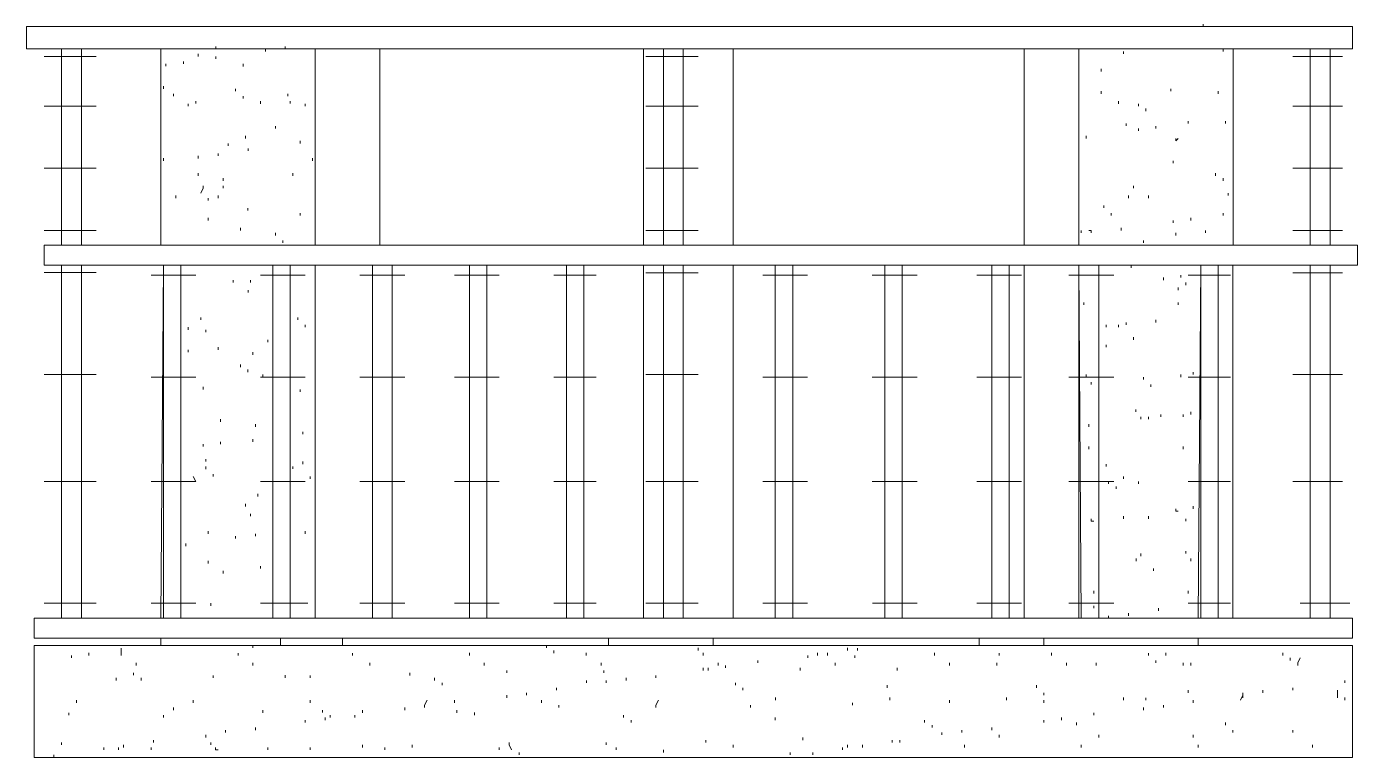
# Model space of a CAD drawing. Header units: millimetres. Extents: x -84511 to -57795, y -17083 to -534.
# Drawn here: x -67918 to -65883, y -8865 to -7746 of the extents above; entities that cross this region are included whole.
import ezdxf

# ---------------------------------------------------------------- set-up
doc = ezdxf.new("R2010")
doc.units = ezdxf.units.MM
doc.layers.add('A-POR-___-___-EXI', color=250, linetype='Continuous', lineweight=25)

msp = doc.modelspace()

# ---------------------------------------------------------------- linework, layer by layer
at = {"layer": 'A-POR-___-___-EXI', "color": 18, "lineweight": 9}
for p, q in [((-66119.2, -7746.3), (-66119.2, -7742.4)), ((-67656, -7791.8), (-67656, -7788)), ((-67629.3, -7780.4), (-67629.3, -7776.6)), ((-67629.3, -7795.7), (-67629.3, -7791.9)), ((-67553.2, -7784.2), (-67553.2, -7780.4)), ((-67522.9, -7780.4), (-67522.9, -7776.6)), ((-66241, -7788.1), (-66241, -7784.2)), ((-66088.8, -7784.2), (-66088.8, -7780.4)), ((-67705.4, -7807), (-67705.4, -7803.2)), ((-67678.7, -7803.2), (-67678.7, -7799.4)), ((-67587.5, -7807.1), (-67587.5, -7803.3)), ((-66275.2, -7814.7), (-66275.2, -7810.9)), ((-67694, -7852.7), (-67694, -7848.9)), ((-67598.9, -7845.1), (-67598.9, -7841.3)), ((-67587.4, -7856.5), (-67587.4, -7852.8)), ((-67519, -7852.7), (-67519, -7848.9)), ((-66275.2, -7848.9), (-66275.2, -7845)), ((-66168.7, -7845), (-66168.7, -7841.3)), ((-66096.4, -7848.9), (-66096.4, -7845)), ((-67671.2, -7867.9), (-67671.2, -7864.2)), ((-67659.8, -7864.1), (-67659.8, -7860.3)), ((-67560.9, -7864.2), (-67560.9, -7860.3)), ((-67515.2, -7864.1), (-67515.2, -7860.3)), ((-67492.4, -7867.9), (-67492.4, -7864.2)), ((-66248.5, -7864.2), (-66248.5, -7860.3)), ((-66218.1, -7867.9), (-66218.1, -7864.2)), ((-66206.8, -7875.5), (-66206.8, -7871.7)), ((-66237.2, -7898.3), (-66237.2, -7894.5)), ((-66142, -7894.6), (-66142, -7890.8)), ((-66085, -7894.5), (-66085, -7890.8)), ((-67538, -7902.2), (-67538, -7898.4)), ((-66298, -7917.4), (-66298, -7913.6)), ((-66218.1, -7905.9), (-66218.1, -7902.1)), ((-66191.5, -7902.1), (-66191.5, -7898.4)), ((-67579.8, -7936.4), (-67579.8, -7932.6)), ((-67499.9, -7924.9), (-67499.9, -7921.2)), ((-67709.3, -7951.6), (-67709.3, -7947.8)), ((-67655.9, -7947.9), (-67655.9, -7944)), ((-67625.6, -7944), (-67625.6, -7940.2)), ((-67481, -7951.6), (-67481, -7947.8)), ((-66309.4, -7951.6), (-66309.4, -7947.7)), ((-66164.9, -7955.4), (-66164.9, -7951.6)), ((-67656, -7974.4), (-67656, -7970.6)), ((-67511.5, -7974.4), (-67511.5, -7970.6)), ((-66100.2, -7974.4), (-66100.2, -7970.6)), ((-67618, -7982), (-67618, -7978.2)), ((-67618, -7993.4), (-67618, -7989.7)), ((-66225.7, -7993.5), (-66225.7, -7989.7)), ((-66088.8, -7982), (-66088.8, -7978.2)), ((-67690.2, -8008.7), (-67690.2, -8004.9)), ((-67640.7, -8012.4), (-67640.7, -8008.6)), ((-67625.6, -8008.7), (-67625.6, -8004.9)), ((-66233.3, -8008.7), (-66233.3, -8004.8)), ((-66202.9, -8008.7), (-66202.9, -8004.8)), ((-66081.2, -8004.8), (-66081.2, -8001)), ((-67579.9, -8027.7), (-67579.9, -8023.9)), ((-66271.4, -8023.8), (-66271.4, -8020)), ((-66260, -8035.3), (-66260, -8031.5)), ((-66088.8, -8035.3), (-66088.8, -8031.5)), ((-67591.3, -8058.1), (-67591.3, -8054.4)), ((-66305.6, -8061.9), (-66305.6, -8058.1)), ((-66244.8, -8058.1), (-66244.8, -8054.3)), ((-66164.9, -8046.6), (-66164.9, -8042.9)), ((-66138.3, -8042.9), (-66138.3, -8039.1)), ((-66115.5, -8061.9), (-66115.5, -8058.1)), ((-67538, -8065.8), (-67538, -8061.9)), ((-67526.6, -8077.1), (-67526.6, -8073.4)), ((-66210.6, -8077.1), (-66210.6, -8073.3)), ((-66161.1, -8065.7), (-66161.1, -8061.9)), ((-66229.5, -8115.2), (-66229.5, -8111.4)), ((-67602.8, -8138), (-67602.8, -8134.2)), ((-67576.1, -8137.9), (-67576.1, -8134.2)), ((-66180.1, -8134.2), (-66180.1, -8130.4)), ((-66153.5, -8130.4), (-66153.5, -8126.5)), ((-66145.8, -8141.8), (-66145.8, -8138)), ((-67579.8, -8153.2), (-67579.8, -8149.4)), ((-66157.3, -8149.3), (-66157.3, -8145.5)), ((-66301.8, -8172.2), (-66301.8, -8168.5)), ((-66157.3, -8172.2), (-66157.3, -8168.5)), ((-67652.2, -8195), (-67652.2, -8191.2)), ((-67503.8, -8195), (-67503.8, -8191.2)), ((-66237.2, -8202.6), (-66237.2, -8198.8)), ((-66191.6, -8198.8), (-66191.6, -8195.1)), ((-67671.2, -8210.3), (-67671.2, -8206.4)), ((-67644.5, -8214), (-67644.5, -8210.2)), ((-67492.4, -8206.4), (-67492.4, -8202.6)), ((-66267.6, -8206.4), (-66267.6, -8202.6)), ((-66248.5, -8206.4), (-66248.5, -8202.6)), ((-67671.2, -8244.5), (-67671.2, -8240.7)), ((-67625.6, -8240.7), (-67625.6, -8236.9)), ((-67549.5, -8229.2), (-67549.5, -8225.4)), ((-66267.5, -8236.9), (-66267.5, -8233.1)), ((-66225.7, -8225.4), (-66225.7, -8221.6)), ((-67572.3, -8248.3), (-67572.3, -8244.5)), ((-67591.3, -8267.3), (-67591.3, -8263.5)), ((-67579.9, -8274.9), (-67579.9, -8271.1)), ((-67557, -8282.5), (-67557, -8278.7)), ((-66298.1, -8282.5), (-66298.1, -8278.7)), ((-66153.4, -8282.5), (-66153.4, -8278.7)), ((-66134.5, -8278.7), (-66134.5, -8274.9)), ((-67648.3, -8301.6), (-67648.3, -8297.7)), ((-67500, -8305.3), (-67500, -8301.5)), ((-66290.4, -8294), (-66290.4, -8290.2)), ((-66210.6, -8286.3), (-66210.6, -8282.5)), ((-66199.1, -8297.7), (-66199.1, -8294)), ((-66222, -8335.8), (-66222, -8332)), ((-66214.4, -8347.2), (-66214.4, -8343.4)), ((-66183.9, -8343.4), (-66183.9, -8339.6)), ((-66149.7, -8343.4), (-66149.7, -8339.6)), ((-66138.3, -8339.6), (-66138.3, -8335.8)), ((-67621.7, -8351), (-67621.7, -8347.1)), ((-67568.5, -8358.6), (-67568.5, -8354.8)), ((-66294.3, -8358.6), (-66294.3, -8354.8)), ((-66202.9, -8347.1), (-66202.9, -8343.4)), ((-67621.7, -8385.2), (-67621.7, -8381.4)), ((-67572.3, -8381.4), (-67572.3, -8377.6)), ((-67496.2, -8370.1), (-67496.2, -8366.2)), ((-67648.4, -8389), (-67648.4, -8385.2)), ((-66294.3, -8392.9), (-66294.3, -8389)), ((-66149.6, -8392.9), (-66149.6, -8389)), ((-67644.5, -8411.9), (-67644.5, -8408.1)), ((-67644.5, -8423.3), (-67644.5, -8419.5)), ((-67511.4, -8423.2), (-67511.4, -8419.5)), ((-67496.2, -8415.7), (-67496.2, -8411.9)), ((-66267.6, -8419.5), (-66267.6, -8415.7)), ((-67633.2, -8434.6), (-67633.2, -8430.9)), ((-67484.8, -8438.5), (-67484.8, -8434.7)), ((-66263.8, -8446.1), (-66263.8, -8442.3)), ((-66241, -8438.5), (-66241, -8434.7)), ((-66218.2, -8446.1), (-66218.2, -8442.3)), ((-67564.6, -8465.1), (-67564.6, -8461.3)), ((-66252.3, -8453.7), (-66252.3, -8449.9)), ((-67583.7, -8480.4), (-67583.7, -8476.5)), ((-66134.5, -8484.1), (-66134.5, -8480.3)), ((-67576.1, -8495.5), (-67576.1, -8491.7)), ((-66241, -8499.3), (-66241, -8495.6)), ((-66202.9, -8499.4), (-66202.9, -8495.5)), ((-66145.9, -8503.1), (-66145.9, -8499.3)), ((-67640.7, -8522.2), (-67640.7, -8518.4)), ((-67598.9, -8529.7), (-67598.9, -8525.9)), ((-67568.5, -8525.9), (-67568.5, -8522.2)), ((-67492.4, -8522.2), (-67492.4, -8518.4)), ((-67675, -8541.2), (-67675, -8537.4)), ((-67640.7, -8567.8), (-67640.7, -8563.9)), ((-66221.9, -8564), (-66221.9, -8560.2)), ((-66214.4, -8556.4), (-66214.4, -8552.5)), ((-66145.9, -8552.6), (-66145.9, -8548.8)), ((-66138.3, -8564), (-66138.3, -8560.1)), ((-67617.9, -8583.1), (-67617.9, -8579.2)), ((-67560.8, -8575.4), (-67560.8, -8571.7)), ((-66195.3, -8579.2), (-66195.3, -8575.4)), ((-66286.6, -8613.5), (-66286.6, -8609.6)), ((-66142.1, -8613.5), (-66142.1, -8609.6)), ((-66286.6, -8636.3), (-66286.6, -8632.5)), ((-66263.8, -8651.4), (-66263.8, -8647.7)), ((-66233.4, -8647.7), (-66233.4, -8643.9)), ((-66187.7, -8640.1), (-66187.7, -8636.3)), ((-67850, -8712.3), (-67850, -8708.5)), ((-67823.3, -8708.5), (-67823.3, -8704.7)), ((-67595.1, -8708.6), (-67595.1, -8704.8)), ((-67572.3, -8697.1), (-67572.3, -8693.3)), ((-67420.1, -8708.6), (-67420.1, -8704.8)), ((-67241.4, -8708.5), (-67241.4, -8704.7)), ((-67123.4, -8697.1), (-67123.4, -8693.3)), ((-67112, -8704.8), (-67112, -8701)), ((-67062.6, -8708.5), (-67062.6, -8704.7)), ((-66891.4, -8701), (-66891.4, -8697.1)), ((-66883.8, -8708.5), (-66883.8, -8704.7)), ((-66724, -8712.3), (-66724, -8708.5)), ((-66708.8, -8708.5), (-66708.8, -8704.7)), ((-66693.6, -8708.5), (-66693.6, -8704.7)), ((-66663.2, -8701), (-66663.2, -8697.1)), ((-66651.8, -8712.3), (-66651.8, -8708.6)), ((-66648, -8700.9), (-66648, -8697.2)), ((-66530, -8708.5), (-66530, -8704.7)), ((-66431.1, -8708.6), (-66431.1, -8704.8)), ((-66351.2, -8708.5), (-66351.2, -8704.7)), ((-66202.9, -8708.6), (-66202.9, -8704.8)), ((-66176.3, -8708.5), (-66176.3, -8704.7)), ((-65997.5, -8708.5), (-65997.5, -8704.7)), ((-67751.1, -8723.7), (-67751.1, -8719.9)), ((-67572.3, -8723.7), (-67572.3, -8719.9)), ((-67393.5, -8723.7), (-67393.5, -8719.9)), ((-67218.5, -8723.7), (-67218.5, -8719.9)), ((-67039.8, -8723.7), (-67039.8, -8720)), ((-66883.8, -8731.3), (-66883.8, -8727.5)), ((-66876.1, -8731.3), (-66876.1, -8727.5)), ((-66861, -8723.7), (-66861, -8720)), ((-66849.5, -8727.5), (-66849.5, -8723.8)), ((-66800.1, -8720), (-66800.1, -8716.2)), ((-66735.4, -8731.3), (-66735.4, -8727.5)), ((-66682.2, -8723.7), (-66682.2, -8720)), ((-66587.1, -8731.3), (-66587.1, -8727.5)), ((-66507.2, -8723.7), (-66507.2, -8720)), ((-66434.9, -8723.7), (-66434.9, -8720)), ((-66328.4, -8723.7), (-66328.4, -8720)), ((-66282.8, -8723.7), (-66282.8, -8720)), ((-66191.5, -8719.9), (-66191.5, -8716.1)), ((-66149.6, -8723.7), (-66149.6, -8720)), ((-66138.3, -8723.7), (-66138.3, -8720)), ((-65986.1, -8716.2), (-65986.1, -8712.3)), ((-67781.5, -8746.6), (-67781.5, -8742.8)), ((-67754.8, -8738.9), (-67754.8, -8735.1)), ((-67743.4, -8746.6), (-67743.4, -8742.7)), ((-67633.1, -8742.8), (-67633.1, -8739)), ((-67522.8, -8742.8), (-67522.8, -8738.9)), ((-67484.7, -8742.8), (-67484.7, -8739)), ((-67332.6, -8739), (-67332.6, -8735.2)), ((-67294.6, -8746.6), (-67294.6, -8742.8)), ((-67283.1, -8754.2), (-67283.1, -8750.4)), ((-67184.3, -8735.2), (-67184.3, -8731.3)), ((-67062.5, -8750.4), (-67062.5, -8746.6)), ((-67035.9, -8735.2), (-67035.9, -8731.3)), ((-67032.1, -8750.3), (-67032.1, -8746.6)), ((-67001.7, -8746.6), (-67001.7, -8742.8)), ((-66956, -8742.8), (-66956, -8739)), ((-66834.3, -8754.2), (-66834.3, -8750.4)), ((-65902.4, -8750.3), (-65902.4, -8746.6)), ((-67184.3, -8773.3), (-67184.3, -8769.4)), ((-67153.8, -8769.4), (-67153.8, -8765.6)), ((-67108.2, -8761.8), (-67108.2, -8758)), ((-66823, -8761.7), (-66823, -8758)), ((-66602.4, -8758), (-66602.4, -8754.2)), ((-66374.1, -8758), (-66374.1, -8754.2)), ((-66362.7, -8769.4), (-66362.7, -8765.6)), ((-66142.1, -8765.6), (-66142.1, -8761.7)), ((-66027.9, -8765.6), (-66027.9, -8761.8)), ((-65982.3, -8761.8), (-65982.3, -8758)), ((-67842.3, -8780.8), (-67842.3, -8777)), ((-67694, -8792.2), (-67694, -8788.4)), ((-67663.5, -8780.8), (-67663.5, -8777)), ((-67484.7, -8780.8), (-67484.7, -8777)), ((-67340.2, -8792.2), (-67340.2, -8788.4)), ((-67264.2, -8780.8), (-67264.2, -8777)), ((-67131, -8780.8), (-67131, -8777)), ((-67104.4, -8788.4), (-67104.4, -8784.6)), ((-66811.5, -8788.4), (-66811.5, -8784.6)), ((-66773.4, -8777), (-66773.4, -8773.1)), ((-66655.5, -8784.6), (-66655.5, -8780.8)), ((-66598.5, -8777), (-66598.5, -8773.1)), ((-66507.2, -8780.8), (-66507.2, -8777)), ((-66419.8, -8777), (-66419.8, -8773.1)), ((-66362.7, -8780.8), (-66362.7, -8777)), ((-66241, -8777), (-66241, -8773.1)), ((-66210.5, -8792.2), (-66210.5, -8788.4)), ((-66206.7, -8777), (-66206.7, -8773.3)), ((-66180.1, -8788.4), (-66180.1, -8784.6)), ((-66134.5, -8780.8), (-66134.5, -8777)), ((-65902.5, -8777), (-65902.5, -8773.1)), ((-67853.8, -8799.8), (-67853.8, -8796.1)), ((-67709.2, -8803.6), (-67709.2, -8799.8)), ((-67557, -8796.1), (-67557, -8792.2)), ((-67492.4, -8811.2), (-67492.4, -8807.4)), ((-67465.8, -8796), (-67465.8, -8792.2)), ((-67461.9, -8807.4), (-67461.9, -8803.6)), ((-67454.3, -8803.7), (-67454.3, -8799.8)), ((-67416.3, -8803.6), (-67416.3, -8799.9)), ((-67405, -8796.1), (-67405, -8792.2)), ((-67260.3, -8796.1), (-67260.3, -8792.2)), ((-67233.7, -8799.8), (-67233.7, -8796)), ((-67005.6, -8803.7), (-67005.6, -8799.8)), ((-66994.1, -8811.2), (-66994.1, -8807.5)), ((-66773.5, -8807.5), (-66773.5, -8803.7)), ((-66545.3, -8811.2), (-66545.3, -8807.5)), ((-66362.7, -8811.2), (-66362.7, -8807.4)), ((-66336.1, -8807.4), (-66336.1, -8803.6)), ((-66313.2, -8815), (-66313.2, -8811.2)), ((-66286.6, -8799.9), (-66286.6, -8796.1)), ((-66085, -8815), (-66085, -8811.2)), ((-67644.6, -8834), (-67644.6, -8830.2)), ((-67614.1, -8826.4), (-67614.1, -8822.7)), ((-67568.5, -8822.7), (-67568.5, -8818.9)), ((-66533.8, -8818.8), (-66533.8, -8815)), ((-66518.7, -8830.2), (-66518.7, -8826.4)), ((-66488.2, -8826.4), (-66488.2, -8822.7)), ((-66442.6, -8822.7), (-66442.6, -8818.9)), ((-66431.1, -8834), (-66431.1, -8830.2)), ((-66279, -8834), (-66279, -8830.2)), ((-66134.5, -8834), (-66134.5, -8830.2)), ((-66073.7, -8826.5), (-66073.7, -8822.7)), ((-65982.3, -8826.4), (-65982.3, -8822.7)), ((-67907, -8853.1), (-67907, -8849.3)), ((-67865.1, -8845.5), (-67865.1, -8841.6)), ((-67800.5, -8853), (-67800.5, -8849.3)), ((-67777.7, -8853), (-67777.7, -8849.3)), ((-67770.1, -8849.3), (-67770.1, -8845.5)), ((-67728.2, -8853.1), (-67728.2, -8849.3)), ((-67724.5, -8841.7), (-67724.5, -8837.9)), ((-67636.9, -8845.5), (-67636.9, -8841.6)), ((-67549.5, -8853.1), (-67549.5, -8849.3)), ((-67484.7, -8853), (-67484.7, -8849.3)), ((-67404.9, -8849.3), (-67404.9, -8845.5)), ((-67370.7, -8853.1), (-67370.7, -8849.3)), ((-67328.9, -8849.3), (-67328.9, -8845.5)), ((-67195.7, -8853.1), (-67195.7, -8849.3)), ((-67032.1, -8845.5), (-67032.1, -8841.7)), ((-67016.9, -8853.1), (-67016.9, -8849.3)), ((-66879.9, -8841.7), (-66879.9, -8837.9)), ((-66838.2, -8849.2), (-66838.2, -8845.5)), ((-66731.6, -8837.9), (-66731.6, -8834)), ((-66670.8, -8853), (-66670.8, -8849.3)), ((-66663.2, -8849.2), (-66663.2, -8845.5)), ((-66640.4, -8849.3), (-66640.4, -8845.5)), ((-66594.8, -8841.7), (-66594.8, -8837.9)), ((-66583.3, -8841.7), (-66583.3, -8837.9)), ((-66484.4, -8849.2), (-66484.4, -8845.5)), ((-66305.6, -8849.2), (-66305.6, -8845.5)), ((-66126.8, -8849.2), (-66126.8, -8845.5)), ((-65951.9, -8849.2), (-65951.9, -8845.5)), ((-67876.6, -8864.5), (-67876.6, -8860.7)), ((-67165.2, -8860.8), (-67165.2, -8856.9)), ((-66944.7, -8856.9), (-66944.7, -8853.1)), ((-66750.6, -8860.7), (-66750.6, -8856.9)), ((-66716.4, -8860.8), (-66716.4, -8856.9))]:
    msp.add_line(p, q, dxfattribs=at)
at = {"layer": 'A-POR-___-___-EXI', "color": 18, "lineweight": 9, "flags": 128}
for points in [[(-67918.4, -7746.1), (-67918.4, -7780.4)], [(-67811.9, -7791.9), (-67891.8, -7791.9)], [(-67865.2, -7780.4), (-67865.2, -8080.9)], [(-67713, -8080.9), (-67713, -7780.4)], [(-67477.1, -8080.9), (-67477.1, -7780.4)], [(-67378.3, -7780.4), (-67378.3, -8080.9)], [(-66975.1, -8080.9), (-66975.1, -7780.5)], [(-66891.4, -7791.8), (-66971.3, -7791.8)], [(-66944.7, -7780.5), (-66944.7, -8080.9)], [(-66914.2, -7780.5), (-66914.2, -8080.9)], [(-66838.2, -7780.5), (-66838.2, -8080.9)], [(-66393.2, -8080.9), (-66393.2, -7780.5)], [(-66309.4, -8080.9), (-66309.4, -7780.5)], [(-66073.6, -8080.9), (-66073.6, -7780.5)], [(-65906.2, -7791.9), (-65982.3, -7791.9)], [(-65925.2, -7780.5), (-65925.2, -8080.9)], [(-67709.2, -7837.5), (-67709.2, -7841.4)], [(-67811.9, -7868), (-67891.8, -7868)], [(-66891.4, -7867.9), (-66971.3, -7867.9)], [(-65906.2, -7868), (-65982.3, -7868)], [(-67610.3, -7925), (-67610.3, -7928.8)], [(-67811.9, -7963), (-67891.8, -7963)], [(-66891.4, -7963), (-66971.3, -7963)], [(-65906.2, -7963), (-65982.3, -7963)], [(-67713, -8001), (-67713, -8004.9)], [(-67500, -8031.5), (-67500, -8035.3)], [(-67811.9, -8058.1), (-67891.8, -8058.1)], [(-67640.8, -8039.1), (-67640.8, -8043)], [(-66891.4, -8058.1), (-66971.3, -8058.1)], [(-65906.2, -8058.1), (-65982.3, -8058.1)], [(-67865.2, -8111.4), (-67865.2, -8651.4)], [(-67713, -8651.4), (-67709.2, -8111.4), (-67709.2, -8651.4), (-67709.2, -8111.4)], [(-67682.6, -8651.4), (-67682.6, -8111.4)], [(-67541.9, -8651.4), (-67541.9, -8111.4), (-67541.9, -8651.4), (-67541.9, -8111.4)], [(-67515.2, -8651.4), (-67515.2, -8111.4), (-67515.2, -8651.4), (-67515.2, -8111.4)], [(-67477.1, -8651.4), (-67477.1, -8111.4)], [(-67389.7, -8651.4), (-67389.7, -8111.4)], [(-67359.3, -8651.4), (-67359.3, -8111.4)], [(-67241.4, -8651.4), (-67241.4, -8111.4)], [(-67214.8, -8651.4), (-67214.8, -8111.4)], [(-67092.9, -8651.4), (-67092.9, -8111.4)], [(-67066.4, -8651.5), (-67066.4, -8111.4)], [(-66975.1, -8651.5), (-66975.1, -8111.4)], [(-66944.7, -8111.4), (-66944.7, -8651.5)], [(-66914.2, -8111.4), (-66914.2, -8651.5)], [(-66838.2, -8111.4), (-66838.2, -8651.5)], [(-66773.5, -8651.5), (-66773.5, -8111.4)], [(-66746.9, -8651.5), (-66746.9, -8111.4)], [(-66606.1, -8651.5), (-66606.1, -8111.4)], [(-66579.5, -8651.5), (-66579.5, -8111.4)], [(-66442.6, -8651.5), (-66442.6, -8111.4)], [(-66416, -8651.5), (-66416, -8111.4)], [(-66393.2, -8651.5), (-66393.2, -8111.4)], [(-66279, -8651.5), (-66279, -8111.4)], [(-66096.4, -8651.5), (-66096.4, -8111.4)], [(-66073.7, -8651.5), (-66073.7, -8111.4)], [(-65925.2, -8111.4), (-65925.2, -8651.5)], [(-67811.9, -8122.7), (-67891.8, -8122.7)], [(-67659.8, -8126.5), (-67728.2, -8126.5)], [(-67492.4, -8126.5), (-67560.9, -8126.5)], [(-67340.3, -8126.5), (-67408.7, -8126.5)], [(-67195.6, -8126.5), (-67264.2, -8126.5)], [(-67047.4, -8126.6), (-67112, -8126.6)], [(-66891.4, -8122.8), (-66971.3, -8122.8)], [(-66724.1, -8126.6), (-66792.5, -8126.6)], [(-66556.6, -8126.6), (-66625.2, -8126.6)], [(-66397, -8126.6), (-66465.4, -8126.6)], [(-66256.1, -8126.6), (-66324.7, -8126.6)], [(-66077.4, -8126.6), (-66142.1, -8126.6)], [(-65906.2, -8122.8), (-65982.3, -8122.8)], [(-67811.9, -8278.7), (-67891.8, -8278.7)], [(-66891.4, -8278.7), (-66971.3, -8278.7)], [(-65906.2, -8278.7), (-65982.3, -8278.7)], [(-67659.8, -8282.5), (-67728.2, -8282.5)], [(-67492.4, -8282.5), (-67560.9, -8282.5)], [(-67340.3, -8282.5), (-67408.7, -8282.5)], [(-67195.6, -8282.5), (-67264.2, -8282.5)], [(-67047.4, -8282.5), (-67112, -8282.5)], [(-66724.1, -8282.6), (-66792.5, -8282.6)], [(-66556.6, -8282.6), (-66625.2, -8282.6)], [(-66397, -8282.6), (-66465.4, -8282.6)], [(-66256.1, -8282.6), (-66324.7, -8282.6)], [(-66077.4, -8282.5), (-66142.1, -8282.5)], [(-67811.9, -8442.3), (-67891.8, -8442.3)], [(-67492.4, -8442.3), (-67560.9, -8442.3)], [(-67340.3, -8442.3), (-67408.7, -8442.3)], [(-67195.6, -8442.3), (-67264.2, -8442.3)], [(-67047.4, -8442.3), (-67112, -8442.3)], [(-66891.4, -8442.2), (-66971.3, -8442.2)], [(-66724.1, -8442.2), (-66792.5, -8442.2)], [(-66556.6, -8442.2), (-66625.2, -8442.2)], [(-66397, -8442.2), (-66465.4, -8442.2)], [(-66256.1, -8442.2), (-66324.7, -8442.2)], [(-66077.4, -8442.3), (-66142.1, -8442.3)], [(-65906.2, -8442.2), (-65982.3, -8442.2)], [(-67811.9, -8628.6), (-67891.8, -8628.6)], [(-67659.8, -8628.6), (-67728.2, -8628.6)], [(-67340.3, -8628.6), (-67408.7, -8628.6)], [(-67195.6, -8628.6), (-67264.2, -8628.6)], [(-67047.4, -8628.7), (-67112, -8628.7)], [(-66891.4, -8628.7), (-66971.3, -8628.7)], [(-66724.1, -8628.7), (-66792.5, -8628.7)], [(-66625.1, -8628.7), (-66556.7, -8628.7)], [(-66397, -8628.7), (-66465.4, -8628.7)], [(-66256.1, -8628.7), (-66324.7, -8628.7)], [(-66077.4, -8628.6), (-66142.1, -8628.6)], [(-65894.9, -8628.7), (-65970.9, -8628.7)], [(-67713, -8693.4), (-67713, -8681.9)], [(-67530.4, -8693.4), (-67530.4, -8681.9)], [(-67435.3, -8681.9), (-67435.3, -8693.4)], [(-67028.4, -8693.3), (-67028.4, -8681.9)], [(-66868.6, -8681.9), (-66868.6, -8693.3)], [(-66461.6, -8693.3), (-66461.6, -8681.9)], [(-66362.7, -8693.3), (-66362.7, -8681.9)], [(-66126.8, -8693.3), (-66126.8, -8681.9)], [(-67907, -8693.4), (-67907, -8864.5)]]:
    msp.add_lwpolyline(points, close=True, dxfattribs=at)
for points in [[(-65891.1, -7780.4), (-67918.4, -7780.4), (-65891.1, -7780.4), (-65891.1, -7746.2), (-67918.4, -7746.2), (-65891.1, -7746.2), (-65891.1, -7780.4)], [(-65955.7, -8080.9), (-65955.7, -7780.5), (-65955.7, -8080.9), (-67834.7, -8080.9), (-67834.7, -7780.4), (-67834.7, -8080.9)], [(-67583.6, -7917.3), (-67583.7, -7917.3), (-67583.7, -7913.5)], [(-66157.3, -7917.3), (-66161.1, -7921.1), (-66161.1, -7917.4)], [(-67652.2, -8001.1), (-67648.4, -7993.4), (-67648.4, -7989.7)], [(-66290.4, -8061.9), (-66290.4, -8058.1), (-66294.3, -8058.1)], [(-67891.8, -8111.4), (-67891.8, -8080.9), (-65883.4, -8080.9), (-65883.4, -8111.3), (-67891.8, -8111.3)], [(-65955.7, -8111.4), (-65955.7, -8651.5), (-65955.7, -8111.3), (-67834.7, -8111.3), (-67834.7, -8651.4), (-67834.7, -8111.4)], [(-66305.6, -8651.5), (-66309.4, -8111.4), (-66305.6, -8651.5), (-66309.4, -8111.4), (-66309.4, -8651.5)], [(-66126.8, -8651.5), (-66123, -8111.4), (-66126.8, -8651.5), (-66123, -8111.4), (-66123, -8651.5)], [(-67659.8, -8442.3), (-67728.2, -8442.3), (-67659.8, -8442.3), (-67663.5, -8434.7)], [(-66157.3, -8487.9), (-66161.1, -8487.9), (-66161.1, -8484.1)], [(-66286.6, -8503.1), (-66290.4, -8503.1), (-66290.4, -8499.3)], [(-67636.9, -8632.5), (-67636.9, -8632.4), (-67636.9, -8628.6)], [(-67488.6, -8628.6), (-67492.4, -8628.6), (-67560.9, -8628.6), (-67492.4, -8628.6)], [(-67907, -8651.4), (-67907, -8681.9), (-65891.1, -8681.9), (-67907, -8681.9), (-67907, -8651.4)], [(-65891, -8681.9), (-65891, -8651.5), (-67907, -8651.5), (-65891.1, -8651.5), (-65891.1, -8681.9)], [(-65891.1, -8693.3), (-67907, -8693.3), (-65891, -8693.3), (-65891, -8864.5), (-67907, -8864.5), (-65891.1, -8864.5), (-65891.1, -8693.3)], [(-67773.9, -8708.6), (-67773.9, -8700.9), (-67773.9, -8697.2)], [(-65974.7, -8723.7), (-65974.7, -8720), (-65970.9, -8712.4)], [(-66058.4, -8765.6), (-66058.4, -8773.3), (-66058.4, -8769.4), (-66062.2, -8777)], [(-65913.9, -8773.3), (-65913.9, -8769.4), (-65913.8, -8761.8)], [(-67309.8, -8788.4), (-67309.8, -8784.6), (-67306.1, -8777)], [(-66956, -8788.4), (-66956, -8784.6), (-66952.2, -8777)], [(-67625.6, -8853.1), (-67629.4, -8853), (-67629.4, -8849.3)], [(-67176.7, -8853.1), (-67180.4, -8845.5), (-67180.4, -8841.7)]]:
    msp.add_lwpolyline(points, dxfattribs=at)

doc.saveas('drawing.dxf')
